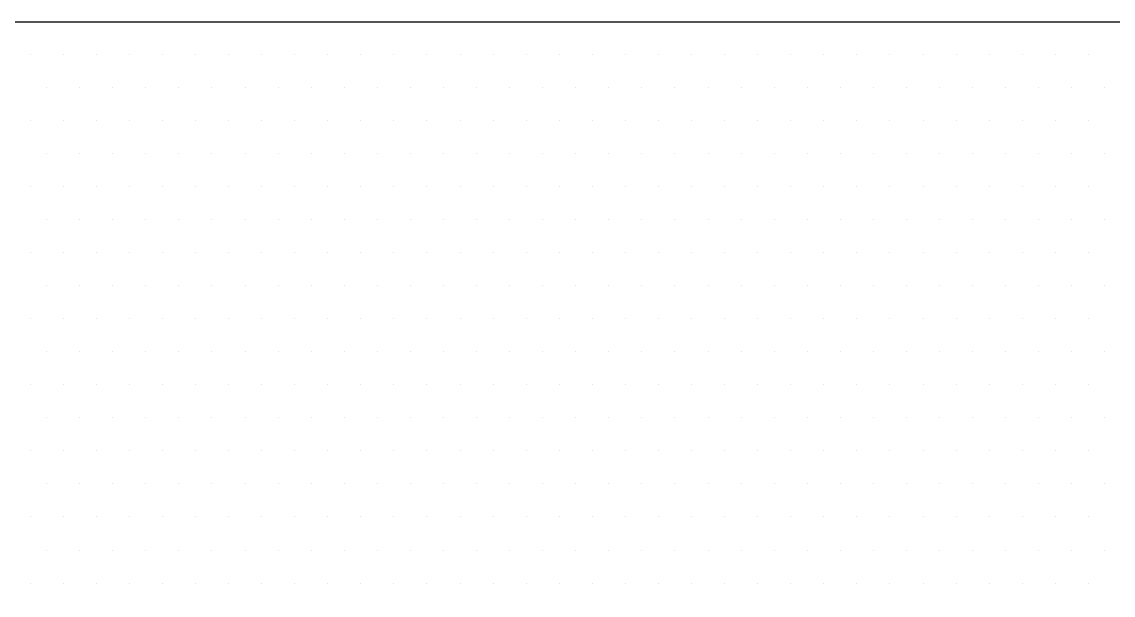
# Model space of a CAD drawing. Header units: millimetres. Extents: x 4455189 to 4808172, y 18512388 to 19204582.
# Drawn here: x 4780454.56 to 4780463.85, y 18525990.49 to 18525995.37 of the extents above; entities that cross this region are included whole.
import ezdxf

# ---------------------------------------------------------------- set-up
doc = ezdxf.new("R2010")
doc.units = ezdxf.units.MM
doc.header["$LTSCALE"] = 1000
doc.header["$MEASUREMENT"] = 0
doc.layers.add('WINDOW', color=140, linetype='Continuous')

# ---------------------------------------------------------------- blocks, each defined once
blk = doc.blocks.new('*X13')
at = {"color": 0}
for p, q in [((-63.4375, 1315.875), (-63.4375, 1315.875)), ((-63.375, 1315.875), (-63.375, 1315.875)), ((-63.3125, 1315.875), (-63.3125, 1315.875)), ((-63.25, 1315.875), (-63.25, 1315.875)), ((-63.1875, 1315.875), (-63.1875, 1315.875)), ((-63.125, 1315.875), (-63.125, 1315.875)), ((-63.0625, 1315.875), (-63.0625, 1315.875)), ((-63, 1315.875), (-63, 1315.875)), ((-62.9375, 1315.875), (-62.9375, 1315.875)), ((-62.875, 1315.875), (-62.875, 1315.875)), ((-62.8125, 1315.875), (-62.8125, 1315.875)), ((-62.75, 1315.875), (-62.75, 1315.875)), ((-62.6875, 1315.875), (-62.6875, 1315.875)), ((-62.625, 1315.875), (-62.625, 1315.875)), ((-62.5625, 1315.875), (-62.5625, 1315.875)), ((-62.5, 1315.875), (-62.5, 1315.875)), ((-62.4375, 1315.875), (-62.4375, 1315.875)), ((-62.375, 1315.875), (-62.375, 1315.875)), ((-62.3125, 1315.875), (-62.3125, 1315.875)), ((-62.25, 1315.875), (-62.25, 1315.875)), ((-62.1875, 1315.875), (-62.1875, 1315.875)), ((-62.125, 1315.875), (-62.125, 1315.875)), ((-62.0625, 1315.875), (-62.0625, 1315.875)), ((-62, 1315.875), (-62, 1315.875)), ((-61.9375, 1315.875), (-61.9375, 1315.875)), ((-61.875, 1315.875), (-61.875, 1315.875)), ((-61.8125, 1315.875), (-61.8125, 1315.875)), ((-61.75, 1315.875), (-61.75, 1315.875)), ((-61.6875, 1315.875), (-61.6875, 1315.875)), ((-61.625, 1315.875), (-61.625, 1315.875)), ((-61.5625, 1315.875), (-61.5625, 1315.875)), ((-61.5, 1315.875), (-61.5, 1315.875)), ((-61.4375, 1315.875), (-61.4375, 1315.875)), ((-63.40625, 1315.8125), (-63.40625, 1315.8125)), ((-63.34375, 1315.8125), (-63.34375, 1315.8125)), ((-63.28125, 1315.8125), (-63.28125, 1315.8125)), ((-63.21875, 1315.8125), (-63.21875, 1315.8125)), ((-63.15625, 1315.8125), (-63.15625, 1315.8125)), ((-63.09375, 1315.8125), (-63.09375, 1315.8125)), ((-63.03125, 1315.8125), (-63.03125, 1315.8125)), ((-62.96875, 1315.8125), (-62.96875, 1315.8125)), ((-62.90625, 1315.8125), (-62.90625, 1315.8125)), ((-62.84375, 1315.8125), (-62.84375, 1315.8125)), ((-62.78125, 1315.8125), (-62.78125, 1315.8125)), ((-62.71875, 1315.8125), (-62.71875, 1315.8125)), ((-62.65625, 1315.8125), (-62.65625, 1315.8125)), ((-62.59375, 1315.8125), (-62.59375, 1315.8125)), ((-62.53125, 1315.8125), (-62.53125, 1315.8125)), ((-62.46875, 1315.8125), (-62.46875, 1315.8125)), ((-62.40625, 1315.8125), (-62.40625, 1315.8125)), ((-62.34375, 1315.8125), (-62.34375, 1315.8125)), ((-62.28125, 1315.8125), (-62.28125, 1315.8125)), ((-62.21875, 1315.8125), (-62.21875, 1315.8125)), ((-62.15625, 1315.8125), (-62.15625, 1315.8125)), ((-62.09375, 1315.8125), (-62.09375, 1315.8125)), ((-62.03125, 1315.8125), (-62.03125, 1315.8125)), ((-61.96875, 1315.8125), (-61.96875, 1315.8125)), ((-61.90625, 1315.8125), (-61.90625, 1315.8125)), ((-61.84375, 1315.8125), (-61.84375, 1315.8125)), ((-61.78125, 1315.8125), (-61.78125, 1315.8125)), ((-61.71875, 1315.8125), (-61.71875, 1315.8125)), ((-61.65625, 1315.8125), (-61.65625, 1315.8125)), ((-61.59375, 1315.8125), (-61.59375, 1315.8125)), ((-61.53125, 1315.8125), (-61.53125, 1315.8125)), ((-61.46875, 1315.8125), (-61.46875, 1315.8125)), ((-61.40625, 1315.8125), (-61.40625, 1315.8125)), ((-63.4375, 1315.75), (-63.4375, 1315.75)), ((-63.375, 1315.75), (-63.375, 1315.75)), ((-63.3125, 1315.75), (-63.3125, 1315.75)), ((-63.25, 1315.75), (-63.25, 1315.75)), ((-63.1875, 1315.75), (-63.1875, 1315.75)), ((-63.125, 1315.75), (-63.125, 1315.75)), ((-63.0625, 1315.75), (-63.0625, 1315.75)), ((-63, 1315.75), (-63, 1315.75)), ((-62.9375, 1315.75), (-62.9375, 1315.75)), ((-62.875, 1315.75), (-62.875, 1315.75)), ((-62.8125, 1315.75), (-62.8125, 1315.75)), ((-62.75, 1315.75), (-62.75, 1315.75)), ((-62.6875, 1315.75), (-62.6875, 1315.75)), ((-62.625, 1315.75), (-62.625, 1315.75)), ((-62.5625, 1315.75), (-62.5625, 1315.75)), ((-62.5, 1315.75), (-62.5, 1315.75)), ((-62.4375, 1315.75), (-62.4375, 1315.75)), ((-62.375, 1315.75), (-62.375, 1315.75)), ((-62.3125, 1315.75), (-62.3125, 1315.75)), ((-62.25, 1315.75), (-62.25, 1315.75)), ((-62.1875, 1315.75), (-62.1875, 1315.75)), ((-62.125, 1315.75), (-62.125, 1315.75)), ((-62.0625, 1315.75), (-62.0625, 1315.75)), ((-62, 1315.75), (-62, 1315.75)), ((-61.9375, 1315.75), (-61.9375, 1315.75)), ((-61.875, 1315.75), (-61.875, 1315.75)), ((-61.8125, 1315.75), (-61.8125, 1315.75)), ((-61.75, 1315.75), (-61.75, 1315.75)), ((-61.6875, 1315.75), (-61.6875, 1315.75)), ((-61.625, 1315.75), (-61.625, 1315.75)), ((-61.5625, 1315.75), (-61.5625, 1315.75)), ((-61.5, 1315.75), (-61.5, 1315.75)), ((-61.4375, 1315.75), (-61.4375, 1315.75)), ((-63.40625, 1315.6875), (-63.40625, 1315.6875)), ((-63.34375, 1315.6875), (-63.34375, 1315.6875)), ((-63.28125, 1315.6875), (-63.28125, 1315.6875)), ((-63.21875, 1315.6875), (-63.21875, 1315.6875)), ((-63.15625, 1315.6875), (-63.15625, 1315.6875)), ((-63.09375, 1315.6875), (-63.09375, 1315.6875)), ((-63.03125, 1315.6875), (-63.03125, 1315.6875)), ((-62.96875, 1315.6875), (-62.96875, 1315.6875)), ((-62.90625, 1315.6875), (-62.90625, 1315.6875)), ((-62.84375, 1315.6875), (-62.84375, 1315.6875)), ((-62.78125, 1315.6875), (-62.78125, 1315.6875)), ((-62.71875, 1315.6875), (-62.71875, 1315.6875)), ((-62.65625, 1315.6875), (-62.65625, 1315.6875)), ((-62.59375, 1315.6875), (-62.59375, 1315.6875)), ((-62.53125, 1315.6875), (-62.53125, 1315.6875)), ((-62.46875, 1315.6875), (-62.46875, 1315.6875)), ((-62.40625, 1315.6875), (-62.40625, 1315.6875)), ((-62.34375, 1315.6875), (-62.34375, 1315.6875)), ((-62.28125, 1315.6875), (-62.28125, 1315.6875)), ((-62.21875, 1315.6875), (-62.21875, 1315.6875)), ((-62.15625, 1315.6875), (-62.15625, 1315.6875)), ((-62.09375, 1315.6875), (-62.09375, 1315.6875)), ((-62.03125, 1315.6875), (-62.03125, 1315.6875)), ((-61.96875, 1315.6875), (-61.96875, 1315.6875)), ((-61.90625, 1315.6875), (-61.90625, 1315.6875)), ((-61.84375, 1315.6875), (-61.84375, 1315.6875)), ((-61.78125, 1315.6875), (-61.78125, 1315.6875)), ((-61.71875, 1315.6875), (-61.71875, 1315.6875)), ((-61.65625, 1315.6875), (-61.65625, 1315.6875)), ((-61.59375, 1315.6875), (-61.59375, 1315.6875)), ((-61.53125, 1315.6875), (-61.53125, 1315.6875)), ((-61.46875, 1315.6875), (-61.46875, 1315.6875)), ((-61.40625, 1315.6875), (-61.40625, 1315.6875)), ((-63.4375, 1315.625), (-63.4375, 1315.625)), ((-63.375, 1315.625), (-63.375, 1315.625)), ((-63.3125, 1315.625), (-63.3125, 1315.625)), ((-63.25, 1315.625), (-63.25, 1315.625)), ((-63.1875, 1315.625), (-63.1875, 1315.625)), ((-63.125, 1315.625), (-63.125, 1315.625)), ((-63.0625, 1315.625), (-63.0625, 1315.625)), ((-63, 1315.625), (-63, 1315.625)), ((-62.9375, 1315.625), (-62.9375, 1315.625)), ((-62.875, 1315.625), (-62.875, 1315.625)), ((-62.8125, 1315.625), (-62.8125, 1315.625)), ((-62.75, 1315.625), (-62.75, 1315.625)), ((-62.6875, 1315.625), (-62.6875, 1315.625)), ((-62.625, 1315.625), (-62.625, 1315.625)), ((-62.5625, 1315.625), (-62.5625, 1315.625)), ((-62.5, 1315.625), (-62.5, 1315.625)), ((-62.4375, 1315.625), (-62.4375, 1315.625)), ((-62.375, 1315.625), (-62.375, 1315.625)), ((-62.3125, 1315.625), (-62.3125, 1315.625)), ((-62.25, 1315.625), (-62.25, 1315.625)), ((-62.1875, 1315.625), (-62.1875, 1315.625)), ((-62.125, 1315.625), (-62.125, 1315.625)), ((-62.0625, 1315.625), (-62.0625, 1315.625)), ((-62, 1315.625), (-62, 1315.625)), ((-61.9375, 1315.625), (-61.9375, 1315.625)), ((-61.875, 1315.625), (-61.875, 1315.625)), ((-61.8125, 1315.625), (-61.8125, 1315.625)), ((-61.75, 1315.625), (-61.75, 1315.625)), ((-61.6875, 1315.625), (-61.6875, 1315.625)), ((-61.625, 1315.625), (-61.625, 1315.625)), ((-61.5625, 1315.625), (-61.5625, 1315.625)), ((-61.5, 1315.625), (-61.5, 1315.625)), ((-61.4375, 1315.625), (-61.4375, 1315.625)), ((-63.40625, 1315.5625), (-63.40625, 1315.5625)), ((-63.34375, 1315.5625), (-63.34375, 1315.5625)), ((-63.28125, 1315.5625), (-63.28125, 1315.5625)), ((-63.21875, 1315.5625), (-63.21875, 1315.5625)), ((-63.15625, 1315.5625), (-63.15625, 1315.5625)), ((-63.09375, 1315.5625), (-63.09375, 1315.5625)), ((-63.03125, 1315.5625), (-63.03125, 1315.5625)), ((-62.96875, 1315.5625), (-62.96875, 1315.5625)), ((-62.90625, 1315.5625), (-62.90625, 1315.5625)), ((-62.84375, 1315.5625), (-62.84375, 1315.5625)), ((-62.78125, 1315.5625), (-62.78125, 1315.5625)), ((-62.71875, 1315.5625), (-62.71875, 1315.5625)), ((-62.65625, 1315.5625), (-62.65625, 1315.5625)), ((-62.59375, 1315.5625), (-62.59375, 1315.5625)), ((-62.53125, 1315.5625), (-62.53125, 1315.5625)), ((-62.46875, 1315.5625), (-62.46875, 1315.5625)), ((-62.40625, 1315.5625), (-62.40625, 1315.5625)), ((-62.34375, 1315.5625), (-62.34375, 1315.5625)), ((-62.28125, 1315.5625), (-62.28125, 1315.5625)), ((-62.21875, 1315.5625), (-62.21875, 1315.5625)), ((-62.15625, 1315.5625), (-62.15625, 1315.5625)), ((-62.09375, 1315.5625), (-62.09375, 1315.5625)), ((-62.03125, 1315.5625), (-62.03125, 1315.5625)), ((-61.96875, 1315.5625), (-61.96875, 1315.5625)), ((-61.90625, 1315.5625), (-61.90625, 1315.5625)), ((-61.84375, 1315.5625), (-61.84375, 1315.5625)), ((-61.78125, 1315.5625), (-61.78125, 1315.5625)), ((-61.71875, 1315.5625), (-61.71875, 1315.5625)), ((-61.65625, 1315.5625), (-61.65625, 1315.5625)), ((-61.59375, 1315.5625), (-61.59375, 1315.5625)), ((-61.53125, 1315.5625), (-61.53125, 1315.5625)), ((-61.46875, 1315.5625), (-61.46875, 1315.5625)), ((-61.40625, 1315.5625), (-61.40625, 1315.5625)), ((-63.4375, 1315.5), (-63.4375, 1315.5)), ((-63.375, 1315.5), (-63.375, 1315.5)), ((-63.3125, 1315.5), (-63.3125, 1315.5)), ((-63.25, 1315.5), (-63.25, 1315.5)), ((-63.1875, 1315.5), (-63.1875, 1315.5)), ((-63.125, 1315.5), (-63.125, 1315.5)), ((-63.0625, 1315.5), (-63.0625, 1315.5)), ((-63, 1315.5), (-63, 1315.5)), ((-62.9375, 1315.5), (-62.9375, 1315.5)), ((-62.875, 1315.5), (-62.875, 1315.5)), ((-62.8125, 1315.5), (-62.8125, 1315.5)), ((-62.75, 1315.5), (-62.75, 1315.5)), ((-62.6875, 1315.5), (-62.6875, 1315.5)), ((-62.625, 1315.5), (-62.625, 1315.5)), ((-62.5625, 1315.5), (-62.5625, 1315.5)), ((-62.5, 1315.5), (-62.5, 1315.5)), ((-62.4375, 1315.5), (-62.4375, 1315.5)), ((-62.375, 1315.5), (-62.375, 1315.5)), ((-62.3125, 1315.5), (-62.3125, 1315.5)), ((-62.25, 1315.5), (-62.25, 1315.5)), ((-62.1875, 1315.5), (-62.1875, 1315.5)), ((-62.125, 1315.5), (-62.125, 1315.5)), ((-62.0625, 1315.5), (-62.0625, 1315.5)), ((-62, 1315.5), (-62, 1315.5)), ((-61.9375, 1315.5), (-61.9375, 1315.5)), ((-61.875, 1315.5), (-61.875, 1315.5)), ((-61.8125, 1315.5), (-61.8125, 1315.5)), ((-61.75, 1315.5), (-61.75, 1315.5)), ((-61.6875, 1315.5), (-61.6875, 1315.5)), ((-61.625, 1315.5), (-61.625, 1315.5)), ((-61.5625, 1315.5), (-61.5625, 1315.5)), ((-61.5, 1315.5), (-61.5, 1315.5)), ((-61.4375, 1315.5), (-61.4375, 1315.5)), ((-63.40625, 1315.4375), (-63.40625, 1315.4375)), ((-63.34375, 1315.4375), (-63.34375, 1315.4375)), ((-63.28125, 1315.4375), (-63.28125, 1315.4375)), ((-63.21875, 1315.4375), (-63.21875, 1315.4375)), ((-63.15625, 1315.4375), (-63.15625, 1315.4375)), ((-63.09375, 1315.4375), (-63.09375, 1315.4375)), ((-63.03125, 1315.4375), (-63.03125, 1315.4375)), ((-62.96875, 1315.4375), (-62.96875, 1315.4375)), ((-62.90625, 1315.4375), (-62.90625, 1315.4375)), ((-62.84375, 1315.4375), (-62.84375, 1315.4375)), ((-62.78125, 1315.4375), (-62.78125, 1315.4375)), ((-62.71875, 1315.4375), (-62.71875, 1315.4375)), ((-62.65625, 1315.4375), (-62.65625, 1315.4375)), ((-62.59375, 1315.4375), (-62.59375, 1315.4375)), ((-62.53125, 1315.4375), (-62.53125, 1315.4375)), ((-62.46875, 1315.4375), (-62.46875, 1315.4375)), ((-62.40625, 1315.4375), (-62.40625, 1315.4375)), ((-62.34375, 1315.4375), (-62.34375, 1315.4375)), ((-62.28125, 1315.4375), (-62.28125, 1315.4375)), ((-62.21875, 1315.4375), (-62.21875, 1315.4375)), ((-62.15625, 1315.4375), (-62.15625, 1315.4375)), ((-62.09375, 1315.4375), (-62.09375, 1315.4375)), ((-62.03125, 1315.4375), (-62.03125, 1315.4375)), ((-61.96875, 1315.4375), (-61.96875, 1315.4375)), ((-61.90625, 1315.4375), (-61.90625, 1315.4375)), ((-61.84375, 1315.4375), (-61.84375, 1315.4375)), ((-61.78125, 1315.4375), (-61.78125, 1315.4375)), ((-61.71875, 1315.4375), (-61.71875, 1315.4375)), ((-61.65625, 1315.4375), (-61.65625, 1315.4375)), ((-61.59375, 1315.4375), (-61.59375, 1315.4375)), ((-61.53125, 1315.4375), (-61.53125, 1315.4375)), ((-61.46875, 1315.4375), (-61.46875, 1315.4375)), ((-61.40625, 1315.4375), (-61.40625, 1315.4375)), ((-63.4375, 1315.375), (-63.4375, 1315.375)), ((-63.375, 1315.375), (-63.375, 1315.375)), ((-63.3125, 1315.375), (-63.3125, 1315.375)), ((-63.25, 1315.375), (-63.25, 1315.375)), ((-63.1875, 1315.375), (-63.1875, 1315.375)), ((-63.125, 1315.375), (-63.125, 1315.375)), ((-63.0625, 1315.375), (-63.0625, 1315.375)), ((-63, 1315.375), (-63, 1315.375)), ((-62.9375, 1315.375), (-62.9375, 1315.375)), ((-62.875, 1315.375), (-62.875, 1315.375)), ((-62.8125, 1315.375), (-62.8125, 1315.375)), ((-62.75, 1315.375), (-62.75, 1315.375)), ((-62.6875, 1315.375), (-62.6875, 1315.375)), ((-62.625, 1315.375), (-62.625, 1315.375)), ((-62.5625, 1315.375), (-62.5625, 1315.375)), ((-62.5, 1315.375), (-62.5, 1315.375)), ((-62.4375, 1315.375), (-62.4375, 1315.375)), ((-62.375, 1315.375), (-62.375, 1315.375)), ((-62.3125, 1315.375), (-62.3125, 1315.375)), ((-62.25, 1315.375), (-62.25, 1315.375)), ((-62.1875, 1315.375), (-62.1875, 1315.375)), ((-62.125, 1315.375), (-62.125, 1315.375)), ((-62.0625, 1315.375), (-62.0625, 1315.375)), ((-62, 1315.375), (-62, 1315.375)), ((-61.9375, 1315.375), (-61.9375, 1315.375)), ((-61.875, 1315.375), (-61.875, 1315.375)), ((-61.8125, 1315.375), (-61.8125, 1315.375)), ((-61.75, 1315.375), (-61.75, 1315.375)), ((-61.6875, 1315.375), (-61.6875, 1315.375)), ((-61.625, 1315.375), (-61.625, 1315.375)), ((-61.5625, 1315.375), (-61.5625, 1315.375)), ((-61.5, 1315.375), (-61.5, 1315.375)), ((-61.4375, 1315.375), (-61.4375, 1315.375)), ((-63.40625, 1315.3125), (-63.40625, 1315.3125)), ((-63.34375, 1315.3125), (-63.34375, 1315.3125)), ((-63.28125, 1315.3125), (-63.28125, 1315.3125)), ((-63.21875, 1315.3125), (-63.21875, 1315.3125)), ((-63.15625, 1315.3125), (-63.15625, 1315.3125)), ((-63.09375, 1315.3125), (-63.09375, 1315.3125)), ((-63.03125, 1315.3125), (-63.03125, 1315.3125)), ((-62.96875, 1315.3125), (-62.96875, 1315.3125)), ((-62.90625, 1315.3125), (-62.90625, 1315.3125)), ((-62.84375, 1315.3125), (-62.84375, 1315.3125)), ((-62.78125, 1315.3125), (-62.78125, 1315.3125)), ((-62.71875, 1315.3125), (-62.71875, 1315.3125)), ((-62.65625, 1315.3125), (-62.65625, 1315.3125)), ((-62.59375, 1315.3125), (-62.59375, 1315.3125)), ((-62.53125, 1315.3125), (-62.53125, 1315.3125)), ((-62.46875, 1315.3125), (-62.46875, 1315.3125)), ((-62.40625, 1315.3125), (-62.40625, 1315.3125)), ((-62.34375, 1315.3125), (-62.34375, 1315.3125)), ((-62.28125, 1315.3125), (-62.28125, 1315.3125)), ((-62.21875, 1315.3125), (-62.21875, 1315.3125)), ((-62.15625, 1315.3125), (-62.15625, 1315.3125)), ((-62.09375, 1315.3125), (-62.09375, 1315.3125)), ((-62.03125, 1315.3125), (-62.03125, 1315.3125)), ((-61.96875, 1315.3125), (-61.96875, 1315.3125)), ((-61.90625, 1315.3125), (-61.90625, 1315.3125)), ((-61.84375, 1315.3125), (-61.84375, 1315.3125)), ((-61.78125, 1315.3125), (-61.78125, 1315.3125)), ((-61.71875, 1315.3125), (-61.71875, 1315.3125)), ((-61.65625, 1315.3125), (-61.65625, 1315.3125)), ((-61.59375, 1315.3125), (-61.59375, 1315.3125)), ((-61.53125, 1315.3125), (-61.53125, 1315.3125)), ((-61.46875, 1315.3125), (-61.46875, 1315.3125)), ((-61.40625, 1315.3125), (-61.40625, 1315.3125)), ((-63.4375, 1315.25), (-63.4375, 1315.25)), ((-63.375, 1315.25), (-63.375, 1315.25)), ((-63.3125, 1315.25), (-63.3125, 1315.25)), ((-63.25, 1315.25), (-63.25, 1315.25)), ((-63.1875, 1315.25), (-63.1875, 1315.25)), ((-63.125, 1315.25), (-63.125, 1315.25)), ((-63.0625, 1315.25), (-63.0625, 1315.25)), ((-63, 1315.25), (-63, 1315.25)), ((-62.9375, 1315.25), (-62.9375, 1315.25)), ((-62.875, 1315.25), (-62.875, 1315.25)), ((-62.8125, 1315.25), (-62.8125, 1315.25)), ((-62.75, 1315.25), (-62.75, 1315.25)), ((-62.6875, 1315.25), (-62.6875, 1315.25)), ((-62.625, 1315.25), (-62.625, 1315.25)), ((-62.5625, 1315.25), (-62.5625, 1315.25)), ((-62.5, 1315.25), (-62.5, 1315.25)), ((-62.4375, 1315.25), (-62.4375, 1315.25)), ((-62.375, 1315.25), (-62.375, 1315.25)), ((-62.3125, 1315.25), (-62.3125, 1315.25)), ((-62.25, 1315.25), (-62.25, 1315.25)), ((-62.1875, 1315.25), (-62.1875, 1315.25)), ((-62.125, 1315.25), (-62.125, 1315.25)), ((-62.0625, 1315.25), (-62.0625, 1315.25)), ((-62, 1315.25), (-62, 1315.25)), ((-61.9375, 1315.25), (-61.9375, 1315.25)), ((-61.875, 1315.25), (-61.875, 1315.25)), ((-61.8125, 1315.25), (-61.8125, 1315.25)), ((-61.75, 1315.25), (-61.75, 1315.25)), ((-61.6875, 1315.25), (-61.6875, 1315.25)), ((-61.625, 1315.25), (-61.625, 1315.25)), ((-61.5625, 1315.25), (-61.5625, 1315.25)), ((-61.5, 1315.25), (-61.5, 1315.25)), ((-61.4375, 1315.25), (-61.4375, 1315.25)), ((-63.40625, 1315.1875), (-63.40625, 1315.1875)), ((-63.34375, 1315.1875), (-63.34375, 1315.1875)), ((-63.28125, 1315.1875), (-63.28125, 1315.1875)), ((-63.21875, 1315.1875), (-63.21875, 1315.1875)), ((-63.15625, 1315.1875), (-63.15625, 1315.1875)), ((-63.09375, 1315.1875), (-63.09375, 1315.1875)), ((-63.03125, 1315.1875), (-63.03125, 1315.1875)), ((-62.96875, 1315.1875), (-62.96875, 1315.1875)), ((-62.90625, 1315.1875), (-62.90625, 1315.1875)), ((-62.84375, 1315.1875), (-62.84375, 1315.1875)), ((-62.78125, 1315.1875), (-62.78125, 1315.1875)), ((-62.71875, 1315.1875), (-62.71875, 1315.1875)), ((-62.65625, 1315.1875), (-62.65625, 1315.1875)), ((-62.59375, 1315.1875), (-62.59375, 1315.1875)), ((-62.53125, 1315.1875), (-62.53125, 1315.1875)), ((-62.46875, 1315.1875), (-62.46875, 1315.1875)), ((-62.40625, 1315.1875), (-62.40625, 1315.1875)), ((-62.34375, 1315.1875), (-62.34375, 1315.1875)), ((-62.28125, 1315.1875), (-62.28125, 1315.1875)), ((-62.21875, 1315.1875), (-62.21875, 1315.1875)), ((-62.15625, 1315.1875), (-62.15625, 1315.1875)), ((-62.09375, 1315.1875), (-62.09375, 1315.1875)), ((-62.03125, 1315.1875), (-62.03125, 1315.1875)), ((-61.96875, 1315.1875), (-61.96875, 1315.1875)), ((-61.90625, 1315.1875), (-61.90625, 1315.1875)), ((-61.84375, 1315.1875), (-61.84375, 1315.1875)), ((-61.78125, 1315.1875), (-61.78125, 1315.1875)), ((-61.71875, 1315.1875), (-61.71875, 1315.1875)), ((-61.65625, 1315.1875), (-61.65625, 1315.1875)), ((-61.59375, 1315.1875), (-61.59375, 1315.1875)), ((-61.53125, 1315.1875), (-61.53125, 1315.1875)), ((-61.46875, 1315.1875), (-61.46875, 1315.1875)), ((-61.40625, 1315.1875), (-61.40625, 1315.1875)), ((-63.4375, 1315.125), (-63.4375, 1315.125)), ((-63.375, 1315.125), (-63.375, 1315.125)), ((-63.3125, 1315.125), (-63.3125, 1315.125)), ((-63.25, 1315.125), (-63.25, 1315.125)), ((-63.1875, 1315.125), (-63.1875, 1315.125)), ((-63.125, 1315.125), (-63.125, 1315.125)), ((-63.0625, 1315.125), (-63.0625, 1315.125)), ((-63, 1315.125), (-63, 1315.125)), ((-62.9375, 1315.125), (-62.9375, 1315.125)), ((-62.875, 1315.125), (-62.875, 1315.125)), ((-62.8125, 1315.125), (-62.8125, 1315.125)), ((-62.75, 1315.125), (-62.75, 1315.125)), ((-62.6875, 1315.125), (-62.6875, 1315.125)), ((-62.625, 1315.125), (-62.625, 1315.125)), ((-62.5625, 1315.125), (-62.5625, 1315.125)), ((-62.5, 1315.125), (-62.5, 1315.125)), ((-62.4375, 1315.125), (-62.4375, 1315.125)), ((-62.375, 1315.125), (-62.375, 1315.125)), ((-62.3125, 1315.125), (-62.3125, 1315.125)), ((-62.25, 1315.125), (-62.25, 1315.125)), ((-62.1875, 1315.125), (-62.1875, 1315.125)), ((-62.125, 1315.125), (-62.125, 1315.125)), ((-62.0625, 1315.125), (-62.0625, 1315.125)), ((-62, 1315.125), (-62, 1315.125)), ((-61.9375, 1315.125), (-61.9375, 1315.125)), ((-61.875, 1315.125), (-61.875, 1315.125)), ((-61.8125, 1315.125), (-61.8125, 1315.125)), ((-61.75, 1315.125), (-61.75, 1315.125)), ((-61.6875, 1315.125), (-61.6875, 1315.125)), ((-61.625, 1315.125), (-61.625, 1315.125)), ((-61.5625, 1315.125), (-61.5625, 1315.125)), ((-61.5, 1315.125), (-61.5, 1315.125)), ((-61.4375, 1315.125), (-61.4375, 1315.125)), ((-63.40625, 1315.0625), (-63.40625, 1315.0625)), ((-63.34375, 1315.0625), (-63.34375, 1315.0625)), ((-63.28125, 1315.0625), (-63.28125, 1315.0625)), ((-63.21875, 1315.0625), (-63.21875, 1315.0625)), ((-63.15625, 1315.0625), (-63.15625, 1315.0625)), ((-63.09375, 1315.0625), (-63.09375, 1315.0625)), ((-63.03125, 1315.0625), (-63.03125, 1315.0625)), ((-62.96875, 1315.0625), (-62.96875, 1315.0625)), ((-62.90625, 1315.0625), (-62.90625, 1315.0625)), ((-62.84375, 1315.0625), (-62.84375, 1315.0625)), ((-62.78125, 1315.0625), (-62.78125, 1315.0625)), ((-62.71875, 1315.0625), (-62.71875, 1315.0625)), ((-62.65625, 1315.0625), (-62.65625, 1315.0625)), ((-62.59375, 1315.0625), (-62.59375, 1315.0625)), ((-62.53125, 1315.0625), (-62.53125, 1315.0625)), ((-62.46875, 1315.0625), (-62.46875, 1315.0625)), ((-62.40625, 1315.0625), (-62.40625, 1315.0625)), ((-62.34375, 1315.0625), (-62.34375, 1315.0625)), ((-62.28125, 1315.0625), (-62.28125, 1315.0625)), ((-62.21875, 1315.0625), (-62.21875, 1315.0625)), ((-62.15625, 1315.0625), (-62.15625, 1315.0625)), ((-62.09375, 1315.0625), (-62.09375, 1315.0625)), ((-62.03125, 1315.0625), (-62.03125, 1315.0625)), ((-61.96875, 1315.0625), (-61.96875, 1315.0625)), ((-61.90625, 1315.0625), (-61.90625, 1315.0625)), ((-61.84375, 1315.0625), (-61.84375, 1315.0625)), ((-61.78125, 1315.0625), (-61.78125, 1315.0625)), ((-61.71875, 1315.0625), (-61.71875, 1315.0625)), ((-61.65625, 1315.0625), (-61.65625, 1315.0625)), ((-61.59375, 1315.0625), (-61.59375, 1315.0625)), ((-61.53125, 1315.0625), (-61.53125, 1315.0625)), ((-61.46875, 1315.0625), (-61.46875, 1315.0625)), ((-61.40625, 1315.0625), (-61.40625, 1315.0625)), ((-63.4375, 1315), (-63.4375, 1315)), ((-63.375, 1315), (-63.375, 1315)), ((-63.3125, 1315), (-63.3125, 1315)), ((-63.25, 1315), (-63.25, 1315)), ((-63.1875, 1315), (-63.1875, 1315)), ((-63.125, 1315), (-63.125, 1315)), ((-63.0625, 1315), (-63.0625, 1315)), ((-63, 1315), (-63, 1315)), ((-62.9375, 1315), (-62.9375, 1315)), ((-62.875, 1315), (-62.875, 1315)), ((-62.8125, 1315), (-62.8125, 1315)), ((-62.75, 1315), (-62.75, 1315)), ((-62.6875, 1315), (-62.6875, 1315)), ((-62.625, 1315), (-62.625, 1315)), ((-62.5625, 1315), (-62.5625, 1315)), ((-62.5, 1315), (-62.5, 1315)), ((-62.4375, 1315), (-62.4375, 1315)), ((-62.375, 1315), (-62.375, 1315)), ((-62.3125, 1315), (-62.3125, 1315)), ((-62.25, 1315), (-62.25, 1315)), ((-62.1875, 1315), (-62.1875, 1315)), ((-62.125, 1315), (-62.125, 1315)), ((-62.0625, 1315), (-62.0625, 1315)), ((-62, 1315), (-62, 1315)), ((-61.9375, 1315), (-61.9375, 1315)), ((-61.875, 1315), (-61.875, 1315)), ((-61.8125, 1315), (-61.8125, 1315)), ((-61.75, 1315), (-61.75, 1315)), ((-61.6875, 1315), (-61.6875, 1315)), ((-61.625, 1315), (-61.625, 1315)), ((-61.5625, 1315), (-61.5625, 1315)), ((-61.5, 1315), (-61.5, 1315)), ((-61.4375, 1315), (-61.4375, 1315)), ((-63.40625, 1314.9375), (-63.40625, 1314.9375)), ((-63.34375, 1314.9375), (-63.34375, 1314.9375)), ((-63.28125, 1314.9375), (-63.28125, 1314.9375)), ((-63.21875, 1314.9375), (-63.21875, 1314.9375)), ((-63.15625, 1314.9375), (-63.15625, 1314.9375)), ((-63.09375, 1314.9375), (-63.09375, 1314.9375)), ((-63.03125, 1314.9375), (-63.03125, 1314.9375)), ((-62.96875, 1314.9375), (-62.96875, 1314.9375)), ((-62.90625, 1314.9375), (-62.90625, 1314.9375)), ((-62.84375, 1314.9375), (-62.84375, 1314.9375)), ((-62.78125, 1314.9375), (-62.78125, 1314.9375)), ((-62.71875, 1314.9375), (-62.71875, 1314.9375)), ((-62.65625, 1314.9375), (-62.65625, 1314.9375)), ((-62.59375, 1314.9375), (-62.59375, 1314.9375)), ((-62.53125, 1314.9375), (-62.53125, 1314.9375)), ((-62.46875, 1314.9375), (-62.46875, 1314.9375)), ((-62.40625, 1314.9375), (-62.40625, 1314.9375)), ((-62.34375, 1314.9375), (-62.34375, 1314.9375)), ((-62.28125, 1314.9375), (-62.28125, 1314.9375)), ((-62.21875, 1314.9375), (-62.21875, 1314.9375)), ((-62.15625, 1314.9375), (-62.15625, 1314.9375)), ((-62.09375, 1314.9375), (-62.09375, 1314.9375)), ((-62.03125, 1314.9375), (-62.03125, 1314.9375)), ((-61.96875, 1314.9375), (-61.96875, 1314.9375)), ((-61.90625, 1314.9375), (-61.90625, 1314.9375)), ((-61.84375, 1314.9375), (-61.84375, 1314.9375)), ((-61.78125, 1314.9375), (-61.78125, 1314.9375)), ((-61.71875, 1314.9375), (-61.71875, 1314.9375)), ((-61.65625, 1314.9375), (-61.65625, 1314.9375)), ((-61.59375, 1314.9375), (-61.59375, 1314.9375)), ((-61.53125, 1314.9375), (-61.53125, 1314.9375)), ((-61.46875, 1314.9375), (-61.46875, 1314.9375)), ((-61.40625, 1314.9375), (-61.40625, 1314.9375)), ((-63.4375, 1314.875), (-63.4375, 1314.875)), ((-63.375, 1314.875), (-63.375, 1314.875)), ((-63.3125, 1314.875), (-63.3125, 1314.875)), ((-63.25, 1314.875), (-63.25, 1314.875)), ((-63.1875, 1314.875), (-63.1875, 1314.875)), ((-63.125, 1314.875), (-63.125, 1314.875)), ((-63.0625, 1314.875), (-63.0625, 1314.875)), ((-63, 1314.875), (-63, 1314.875)), ((-62.9375, 1314.875), (-62.9375, 1314.875)), ((-62.875, 1314.875), (-62.875, 1314.875)), ((-62.8125, 1314.875), (-62.8125, 1314.875)), ((-62.75, 1314.875), (-62.75, 1314.875)), ((-62.6875, 1314.875), (-62.6875, 1314.875)), ((-62.625, 1314.875), (-62.625, 1314.875)), ((-62.5625, 1314.875), (-62.5625, 1314.875)), ((-62.5, 1314.875), (-62.5, 1314.875)), ((-62.4375, 1314.875), (-62.4375, 1314.875)), ((-62.375, 1314.875), (-62.375, 1314.875)), ((-62.3125, 1314.875), (-62.3125, 1314.875)), ((-62.25, 1314.875), (-62.25, 1314.875)), ((-62.1875, 1314.875), (-62.1875, 1314.875)), ((-62.125, 1314.875), (-62.125, 1314.875)), ((-62.0625, 1314.875), (-62.0625, 1314.875)), ((-62, 1314.875), (-62, 1314.875)), ((-61.9375, 1314.875), (-61.9375, 1314.875)), ((-61.875, 1314.875), (-61.875, 1314.875)), ((-61.8125, 1314.875), (-61.8125, 1314.875)), ((-61.75, 1314.875), (-61.75, 1314.875)), ((-61.6875, 1314.875), (-61.6875, 1314.875)), ((-61.625, 1314.875), (-61.625, 1314.875)), ((-61.5625, 1314.875), (-61.5625, 1314.875)), ((-61.5, 1314.875), (-61.5, 1314.875)), ((-61.4375, 1314.875), (-61.4375, 1314.875))]:
    blk.add_line(p, q, dxfattribs=at)
blk = doc.blocks.new('A$C5D7C7B29')
blk.add_arc((9070.84, 8492.946), 54, 270, 0)
at = {"layer": 'WINDOW'}
blk.add_line((9070.84, 8492.946), (13458.061, 8492.946), dxfattribs=at)
at = {"xscale": 9, "yscale": 9, "zscale": 9}
blk.add_blockref('*X13', (9664.956, -3350.48), dxfattribs=at)

msp = doc.modelspace()

# ---------------------------------------------------------------- block references
at = {"xscale": 0.5, "yscale": 0.5, "zscale": 0.5}
msp.add_blockref('A$C5D7C7B29', (4775907.625, 18521748.8929), dxfattribs=at)

doc.saveas('drawing.dxf')
